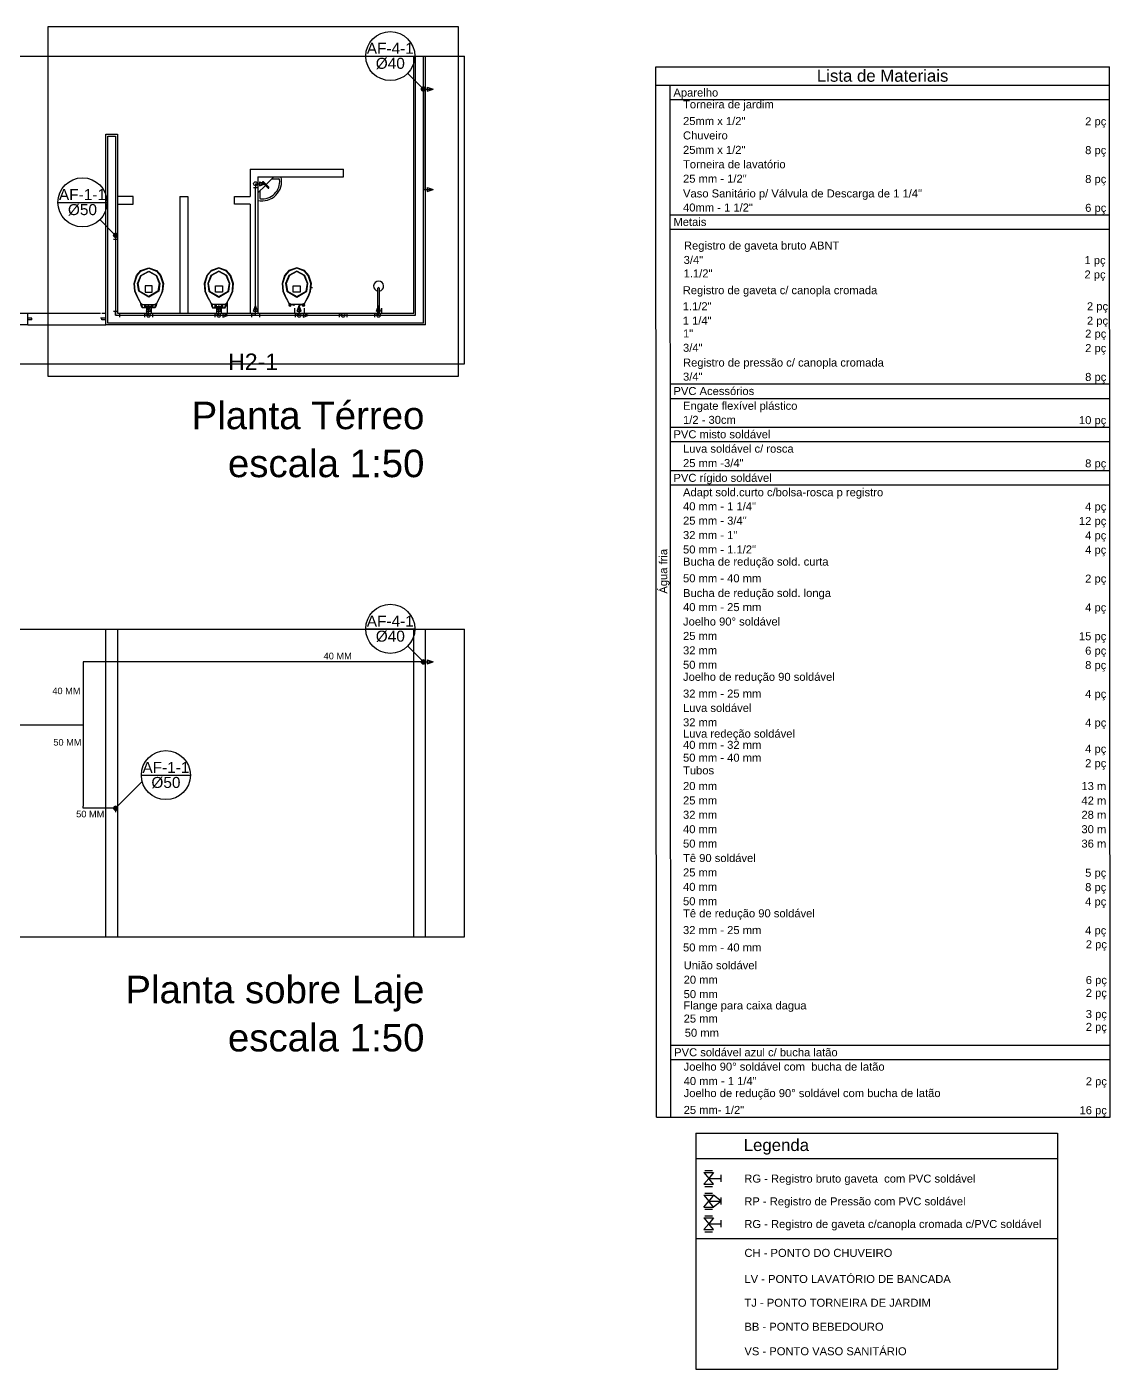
# Model space of a CAD drawing. Header units: inches. Extents: x 14.7 to 44.3, y -33.2 to 26.
# Drawn here: x 30.39 to 44.29, y -17.75 to -0.52 of the extents above; entities that cross this region are included whole.
import ezdxf

# ---------------------------------------------------------------- set-up
doc = ezdxf.new("R2010")
doc.units = ezdxf.units.IN
doc.header["$MEASUREMENT"] = 0
for name, color, linetype in [('AF-Colunas', 3, 'Continuous'), ('AF-Conexões_detalhe', 9, 'Continuous'), ('AF-Indicação_coluna', 3, 'Continuous'), ('AF-Textos_coluna', 1, 'Continuous'), ('AF-Tubos_detalhe', 2, 'Continuous'), ('AP-SAN', 3, 'Continuous'), ('Arquitetura', 252, 'Continuous'), ('DI-Detalhes', 1, 'Continuous'), ('DI-Textos', 1, 'Continuous'), ('DI-Títulos', 2, 'Continuous'), ('Simbolos', 3, 'Continuous'), ('Simbolos_int', 174, 'Continuous')]:
    doc.layers.add(name, color=color, linetype=linetype)
doc.styles.add('Arial', font='arial.ttf')

# ---------------------------------------------------------------- blocks, each defined once
blk = doc.blocks.new('Chuveiro')
for p, q in [((-0.393, 0.01), (0, 0.01)), ((0, -0.01), (-0.393, -0.01))]:
    blk.add_line(p, q)
for centre, radius, start, end in [((-0.426, 0), 0.078, 7.3661, 352.6339), ((-0.393, 0), 0.01, 90, 270)]:
    blk.add_arc(centre, radius, start, end)
at = {"layer": 'AP-SAN'}
blk.add_line((0, 0.01), (0, -0.01), dxfattribs=at)

msp = doc.modelspace()

# ---------------------------------------------------------------- hatches: boundary and pattern name
at = {"layer": 'AF-Colunas', "linetype": 'Continuous'}
for points in [[(35.501, -1.322), (35.5, -1.32), (35.5, -1.318), (35.5, -1.315), (35.499, -1.313), (35.498, -1.311), (35.497, -1.309), (35.496, -1.308), (35.495, -1.306), (35.493, -1.304), (35.492, -1.303), (35.49, -1.301), (35.488, -1.3), (35.486, -1.299), (35.484, -1.298), (35.482, -1.298), (35.48, -1.297), (35.478, -1.297), (35.475, -1.297), (35.473, -1.297), (35.471, -1.297), (35.469, -1.298), (35.467, -1.298), (35.465, -1.299), (35.463, -1.3), (35.461, -1.301), (35.459, -1.303), (35.458, -1.304), (35.456, -1.306), (35.455, -1.308), (35.454, -1.309), (35.453, -1.311), (35.452, -1.313), (35.451, -1.315), (35.451, -1.318), (35.451, -1.32), (35.45, -1.322), (35.475, -1.322)], [(35.45, -1.322), (35.451, -1.324), (35.451, -1.326), (35.451, -1.328), (35.452, -1.33), (35.453, -1.332), (35.454, -1.334), (35.455, -1.336), (35.456, -1.338), (35.458, -1.34), (35.459, -1.341), (35.461, -1.342), (35.463, -1.344), (35.465, -1.345), (35.467, -1.345), (35.469, -1.346), (35.471, -1.347), (35.473, -1.347), (35.475, -1.347), (35.478, -1.347), (35.48, -1.347), (35.482, -1.346), (35.484, -1.345), (35.486, -1.345), (35.488, -1.344), (35.49, -1.342), (35.492, -1.341), (35.493, -1.34), (35.495, -1.338), (35.496, -1.336), (35.497, -1.334), (35.498, -1.332), (35.499, -1.33), (35.5, -1.328), (35.5, -1.326), (35.5, -1.324), (35.501, -1.322), (35.475, -1.322)], [(31.55, -3.2), (31.55, -3.198), (31.55, -3.196), (31.55, -3.194), (31.549, -3.191), (31.548, -3.189), (31.547, -3.187), (31.546, -3.186), (31.545, -3.184), (31.543, -3.182), (31.542, -3.181), (31.54, -3.18), (31.538, -3.178), (31.536, -3.177), (31.534, -3.177), (31.532, -3.176), (31.53, -3.175), (31.528, -3.175), (31.526, -3.175), (31.523, -3.175), (31.521, -3.175), (31.519, -3.176), (31.517, -3.177), (31.515, -3.177), (31.513, -3.178), (31.511, -3.18), (31.509, -3.181), (31.508, -3.182), (31.506, -3.184), (31.505, -3.186), (31.504, -3.187), (31.503, -3.189), (31.502, -3.191), (31.501, -3.194), (31.501, -3.196), (31.501, -3.198), (31.5, -3.2), (31.526, -3.2)], [(31.5, -3.2), (31.501, -3.202), (31.501, -3.204), (31.501, -3.206), (31.502, -3.209), (31.503, -3.211), (31.504, -3.213), (31.505, -3.214), (31.506, -3.216), (31.508, -3.218), (31.509, -3.219), (31.511, -3.22), (31.513, -3.222), (31.515, -3.223), (31.517, -3.223), (31.519, -3.224), (31.521, -3.225), (31.523, -3.225), (31.526, -3.225), (31.528, -3.225), (31.53, -3.225), (31.532, -3.224), (31.534, -3.223), (31.536, -3.223), (31.538, -3.222), (31.54, -3.22), (31.542, -3.219), (31.543, -3.218), (31.545, -3.216), (31.546, -3.214), (31.547, -3.213), (31.548, -3.211), (31.549, -3.209), (31.55, -3.206), (31.55, -3.204), (31.55, -3.202), (31.55, -3.2), (31.526, -3.2)], [(35.501, -8.676), (35.5, -8.673), (35.5, -8.671), (35.5, -8.669), (35.499, -8.667), (35.498, -8.665), (35.497, -8.663), (35.496, -8.661), (35.495, -8.659), (35.493, -8.658), (35.492, -8.656), (35.49, -8.655), (35.488, -8.654), (35.486, -8.653), (35.484, -8.652), (35.482, -8.651), (35.48, -8.651), (35.478, -8.651), (35.475, -8.651), (35.473, -8.651), (35.471, -8.651), (35.469, -8.651), (35.467, -8.652), (35.465, -8.653), (35.463, -8.654), (35.461, -8.655), (35.459, -8.656), (35.458, -8.658), (35.456, -8.659), (35.455, -8.661), (35.454, -8.663), (35.453, -8.665), (35.452, -8.667), (35.451, -8.669), (35.451, -8.671), (35.451, -8.673), (35.45, -8.676), (35.475, -8.676)], [(35.45, -8.676), (35.451, -8.678), (35.451, -8.68), (35.451, -8.682), (35.452, -8.684), (35.453, -8.686), (35.454, -8.688), (35.455, -8.69), (35.456, -8.692), (35.458, -8.693), (35.459, -8.695), (35.461, -8.696), (35.463, -8.697), (35.465, -8.698), (35.467, -8.699), (35.469, -8.7), (35.471, -8.7), (35.473, -8.7), (35.475, -8.701), (35.478, -8.7), (35.48, -8.7), (35.482, -8.7), (35.484, -8.699), (35.486, -8.698), (35.488, -8.697), (35.49, -8.696), (35.492, -8.695), (35.493, -8.693), (35.495, -8.692), (35.496, -8.69), (35.497, -8.688), (35.498, -8.686), (35.499, -8.684), (35.5, -8.682), (35.5, -8.68), (35.5, -8.678), (35.501, -8.676), (35.475, -8.676)], [(31.55, -10.554), (31.55, -10.551), (31.55, -10.549), (31.55, -10.547), (31.549, -10.545), (31.548, -10.543), (31.547, -10.541), (31.546, -10.539), (31.545, -10.538), (31.543, -10.536), (31.542, -10.534), (31.54, -10.533), (31.538, -10.532), (31.536, -10.531), (31.534, -10.53), (31.532, -10.529), (31.53, -10.529), (31.528, -10.529), (31.526, -10.529), (31.523, -10.529), (31.521, -10.529), (31.519, -10.529), (31.517, -10.53), (31.515, -10.531), (31.513, -10.532), (31.511, -10.533), (31.509, -10.534), (31.508, -10.536), (31.506, -10.538), (31.505, -10.539), (31.504, -10.541), (31.503, -10.543), (31.502, -10.545), (31.501, -10.547), (31.501, -10.549), (31.501, -10.551), (31.5, -10.554), (31.526, -10.554)], [(31.5, -10.554), (31.501, -10.556), (31.501, -10.558), (31.501, -10.56), (31.502, -10.562), (31.503, -10.564), (31.504, -10.566), (31.505, -10.568), (31.506, -10.57), (31.508, -10.571), (31.509, -10.573), (31.511, -10.574), (31.513, -10.575), (31.515, -10.576), (31.517, -10.577), (31.519, -10.578), (31.521, -10.578), (31.523, -10.579), (31.526, -10.579), (31.528, -10.579), (31.53, -10.578), (31.532, -10.578), (31.534, -10.577), (31.536, -10.576), (31.538, -10.575), (31.54, -10.574), (31.542, -10.573), (31.543, -10.571), (31.545, -10.57), (31.546, -10.568), (31.547, -10.566), (31.548, -10.564), (31.549, -10.562), (31.55, -10.56), (31.55, -10.558), (31.55, -10.556), (31.55, -10.554), (31.526, -10.554)]]:
    msp.add_hatch(color=256, dxfattribs=at).paths.add_polyline_path(points)
at = {"layer": 'Arquitetura', "linetype": 'Continuous'}
for points in [[(33.78, -4.093), (33.779, -4.091), (33.779, -4.09), (33.779, -4.088), (33.779, -4.087), (33.778, -4.086), (33.777, -4.085), (33.777, -4.084), (33.776, -4.083), (33.775, -4.082), (33.774, -4.081), (33.773, -4.08), (33.772, -4.079), (33.771, -4.078), (33.769, -4.078), (33.768, -4.077), (33.767, -4.077), (33.765, -4.077), (33.764, -4.077), (33.763, -4.077), (33.761, -4.077), (33.76, -4.077), (33.759, -4.078), (33.757, -4.078), (33.756, -4.079), (33.755, -4.08), (33.754, -4.081), (33.753, -4.082), (33.752, -4.083), (33.751, -4.084), (33.751, -4.085), (33.75, -4.086), (33.749, -4.087), (33.749, -4.088), (33.749, -4.09), (33.749, -4.091), (33.748, -4.093), (33.764, -4.093)], [(33.748, -4.093), (33.749, -4.094), (33.749, -4.095), (33.749, -4.097), (33.749, -4.098), (33.75, -4.099), (33.751, -4.1), (33.751, -4.101), (33.752, -4.102), (33.753, -4.103), (33.754, -4.104), (33.755, -4.105), (33.756, -4.106), (33.757, -4.107), (33.759, -4.107), (33.76, -4.108), (33.761, -4.108), (33.763, -4.108), (33.764, -4.108), (33.765, -4.108), (33.767, -4.108), (33.768, -4.108), (33.769, -4.107), (33.771, -4.107), (33.772, -4.106), (33.773, -4.105), (33.774, -4.104), (33.775, -4.103), (33.776, -4.102), (33.777, -4.101), (33.777, -4.1), (33.778, -4.099), (33.779, -4.098), (33.779, -4.097), (33.779, -4.095), (33.779, -4.094), (33.78, -4.093), (33.764, -4.093)], [(33.953, -4.093), (33.952, -4.091), (33.952, -4.09), (33.952, -4.088), (33.952, -4.087), (33.951, -4.086), (33.95, -4.085), (33.95, -4.084), (33.949, -4.083), (33.948, -4.082), (33.947, -4.081), (33.946, -4.08), (33.945, -4.079), (33.944, -4.078), (33.942, -4.078), (33.941, -4.077), (33.94, -4.077), (33.938, -4.077), (33.937, -4.077), (33.936, -4.077), (33.934, -4.077), (33.933, -4.077), (33.932, -4.078), (33.93, -4.078), (33.929, -4.079), (33.928, -4.08), (33.927, -4.081), (33.926, -4.082), (33.925, -4.083), (33.924, -4.084), (33.924, -4.085), (33.923, -4.086), (33.922, -4.087), (33.922, -4.088), (33.922, -4.09), (33.922, -4.091), (33.921, -4.093), (33.937, -4.093)], [(33.921, -4.093), (33.922, -4.094), (33.922, -4.095), (33.922, -4.097), (33.922, -4.098), (33.923, -4.099), (33.924, -4.1), (33.924, -4.101), (33.925, -4.102), (33.926, -4.103), (33.927, -4.104), (33.928, -4.105), (33.929, -4.106), (33.93, -4.107), (33.932, -4.107), (33.933, -4.108), (33.934, -4.108), (33.936, -4.108), (33.937, -4.108), (33.938, -4.108), (33.94, -4.108), (33.941, -4.108), (33.942, -4.107), (33.944, -4.107), (33.945, -4.106), (33.946, -4.105), (33.947, -4.104), (33.948, -4.103), (33.949, -4.102), (33.95, -4.101), (33.95, -4.1), (33.951, -4.099), (33.952, -4.098), (33.952, -4.097), (33.952, -4.095), (33.952, -4.094), (33.953, -4.093), (33.937, -4.093)]]:
    msp.add_hatch(color=256, dxfattribs=at).paths.add_polyline_path(points)

# ---------------------------------------------------------------- linework, layer by layer
at = {"color": 4}
for p, q in [((35.49, -8.676), (31.109, -8.676)), ((31.109, -8.676), (31.109, -9.484)), ((26.88, -9.484), (31.109, -9.484)), ((31.109, -9.484), (31.109, -10.529)), ((31.54, -10.554), (31.109, -10.554))]:
    msp.add_line(p, q, dxfattribs=at)
msp.add_line((31.109, -10.554), (31.109, -10.529))
at = {"layer": 'AF-Colunas'}
for p, q in [((35.475, -1.322), (35.45, -1.322)), ((35.475, -1.322), (35.45, -1.322)), ((35.475, -1.322), (35.501, -1.322)), ((35.475, -1.322), (35.501, -1.322)), ((31.526, -3.2), (31.5, -3.2)), ((31.526, -3.2), (31.5, -3.2)), ((31.526, -3.2), (31.55, -3.2)), ((31.526, -3.2), (31.55, -3.2)), ((35.475, -8.676), (35.45, -8.676)), ((35.475, -8.676), (35.45, -8.676)), ((35.475, -8.676), (35.501, -8.676)), ((35.475, -8.676), (35.501, -8.676)), ((31.526, -10.554), (31.5, -10.554)), ((31.526, -10.554), (31.5, -10.554)), ((31.526, -10.554), (31.55, -10.554)), ((31.526, -10.554), (31.55, -10.554))]:
    msp.add_line(p, q, dxfattribs=at)
for centre, start, end in [((35.475, -1.322), 0, 180), ((35.475, -1.322), 180, 0), ((31.526, -3.2), 0, 180), ((31.526, -3.2), 180, 0), ((35.475, -8.676), 0, 180), ((35.475, -8.676), 180, 0), ((31.526, -10.554), 0, 180), ((31.526, -10.554), 180, 0)]:
    msp.add_arc(centre, 0.025, start, end, dxfattribs=at)
at = {"layer": 'AF-Conexões_detalhe', "linetype": 'Continuous'}
for p, q in [((35.475, -1.322), (35.601, -1.322)), ((35.526, -1.297), (35.526, -1.347)), ((35.526, -1.297), (35.601, -1.322)), ((35.526, -1.347), (35.601, -1.322)), ((33.321, -2.537), (33.321, -2.587)), ((33.321, -2.537), (33.446, -2.537)), ((33.371, -2.512), (33.371, -2.562)), ((33.371, -2.512), (33.446, -2.537)), ((33.371, -2.562), (33.446, -2.537)), ((33.296, -2.587), (33.346, -2.587)), ((35.475, -2.612), (35.6, -2.612)), ((35.525, -2.587), (35.525, -2.637)), ((35.525, -2.587), (35.6, -2.612)), ((35.525, -2.637), (35.6, -2.612)), ((31.5, -3.25), (31.55, -3.25)), ((31.526, -3.2), (31.526, -3.25)), ((31.923, -4.175), (31.948, -4.1)), ((31.948, -4.225), (31.948, -4.1)), ((31.973, -4.175), (31.948, -4.1)), ((32.826, -4.175), (32.851, -4.1)), ((32.851, -4.225), (32.851, -4.1)), ((32.876, -4.175), (32.851, -4.1)), ((33.296, -4.175), (33.321, -4.1)), ((33.346, -4.175), (33.321, -4.1)), ((33.856, -4.175), (33.881, -4.1)), ((33.881, -4.225), (33.881, -4.1)), ((33.906, -4.175), (33.881, -4.1)), ((34.875, -4.175), (34.9, -4.1)), ((34.9, -4.225), (34.9, -4.1)), ((34.925, -4.175), (34.9, -4.1)), ((31.5, -4.175), (31.55, -4.175)), ((31.526, -4.225), (31.526, -4.175)), ((31.526, -4.225), (31.575, -4.225)), ((31.575, -4.2), (31.575, -4.25)), ((31.898, -4.2), (31.898, -4.25)), ((31.948, -4.225), (31.898, -4.225)), ((31.923, -4.175), (31.973, -4.175)), ((31.948, -4.225), (31.998, -4.225)), ((31.998, -4.2), (31.998, -4.25)), ((32.801, -4.2), (32.801, -4.25)), ((32.851, -4.225), (32.801, -4.225)), ((32.826, -4.175), (32.876, -4.175)), ((32.851, -4.225), (32.901, -4.225)), ((32.901, -4.2), (32.901, -4.25)), ((32.901, -4.2), (32.976, -4.225)), ((32.901, -4.25), (32.976, -4.225)), ((33.271, -4.2), (33.271, -4.25)), ((33.321, -4.225), (33.271, -4.225)), ((33.296, -4.175), (33.346, -4.175)), ((33.321, -4.225), (33.321, -4.175)), ((33.321, -4.225), (33.371, -4.225)), ((33.371, -4.2), (33.371, -4.25)), ((33.831, -4.2), (33.831, -4.25)), ((33.881, -4.225), (33.831, -4.225)), ((33.856, -4.175), (33.906, -4.175)), ((33.881, -4.225), (33.931, -4.225)), ((33.931, -4.2), (33.931, -4.25)), ((33.931, -4.2), (34.006, -4.225)), ((33.931, -4.25), (34.006, -4.225)), ((34.395, -4.2), (34.395, -4.25)), ((34.445, -4.225), (34.395, -4.225)), ((34.445, -4.225), (34.495, -4.225)), ((34.495, -4.2), (34.495, -4.25)), ((34.85, -4.2), (34.85, -4.25)), ((34.9, -4.225), (34.85, -4.225)), ((34.875, -4.175), (34.925, -4.175)), ((35.475, -8.676), (35.601, -8.676)), ((35.526, -8.651), (35.526, -8.701)), ((35.526, -8.651), (35.601, -8.676)), ((35.526, -8.701), (35.601, -8.676)), ((31.526, -10.554), (31.526, -10.604))]:
    msp.add_line(p, q, dxfattribs=at)
for centre in [(35.475, -1.322), (35.475, -1.322), (33.321, -2.537), (33.321, -2.537), (31.526, -3.2), (31.526, -3.2), (31.948, -4.225), (31.948, -4.225), (32.851, -4.225), (32.851, -4.225), (33.881, -4.225), (33.881, -4.225), (34.445, -4.225), (34.445, -4.225), (34.9, -4.225), (34.9, -4.225), (34.9, -4.225), (35.475, -8.676), (35.475, -8.676), (31.526, -10.554), (31.526, -10.554)]:
    msp.add_circle(centre, 0.025, dxfattribs=at)
at = {"layer": 'AF-Indicação_coluna'}
for p, q in [((34.736, -0.898), (35.366, -0.898)), ((35.475, -1.322), (35.274, -1.12)), ((30.786, -2.776), (31.416, -2.776)), ((31.525, -3.2), (31.324, -2.998)), ((34.736, -8.251), (35.366, -8.251)), ((35.475, -8.676), (35.274, -8.474)), ((31.857, -10.129), (32.487, -10.129)), ((31.525, -10.554), (31.867, -10.209))]:
    msp.add_line(p, q, dxfattribs=at)
for centre in [(35.051, -0.898), (31.101, -2.776), (35.051, -8.251), (32.172, -10.129)]:
    msp.add_circle(centre, 0.315, dxfattribs=at)
at = {"layer": 'AF-Tubos_detalhe'}
for p, q in [((38.457, -1.035), (44.278, -1.035)), ((38.466, -14.52), (38.457, -1.035)), ((44.287, -14.52), (44.278, -1.035)), ((35.475, -1.322), (35.475, -2.612)), ((38.457, -1.272), (44.278, -1.272)), ((38.651, -14.52), (38.642, -1.272)), ((38.642, -1.456), (44.278, -1.456)), ((33.321, -4.175), (33.321, -2.587)), ((38.642, -2.936), (44.278, -2.936)), ((31.526, -3.25), (31.526, -4.175)), ((38.642, -3.121), (44.278, -3.121)), ((31.575, -4.225), (31.898, -4.225)), ((31.998, -4.225), (32.801, -4.225)), ((32.901, -4.225), (33.271, -4.225)), ((33.371, -4.225), (33.831, -4.225)), ((33.931, -4.225), (34.395, -4.225)), ((34.495, -4.225), (34.85, -4.225)), ((38.642, -5.107), (44.278, -5.107)), ((38.642, -5.292), (44.278, -5.292)), ((38.642, -5.662), (44.278, -5.662)), ((38.642, -5.847), (44.278, -5.847)), ((38.642, -6.217), (44.278, -6.217)), ((38.642, -6.402), (44.278, -6.402)), ((38.651, -13.596), (44.287, -13.596)), ((38.651, -13.781), (44.287, -13.781)), ((38.466, -14.52), (44.287, -14.52))]:
    msp.add_line(p, q, dxfattribs=at)
at = {"layer": 'Arquitetura'}
for p, q in [((14.65, -0.9), (36.001, -0.9)), ((35.351, -4.2), (35.351, -0.9)), ((35.376, -4.225), (35.376, -0.9)), ((35.475, -4.325), (35.475, -0.9)), ((35.501, -4.35), (35.501, -0.9)), ((36.001, -4.85), (36.001, -0.9)), ((31.401, -4.35), (31.401, -1.9)), ((31.401, -1.9), (31.55, -1.9)), ((31.426, -4.325), (31.426, -1.925)), ((31.426, -1.925), (31.526, -1.925)), ((31.526, -1.925), (31.526, -4.225)), ((31.55, -1.9), (31.55, -4.2)), ((33.251, -2.35), (33.251, -2.7)), ((33.251, -2.35), (34.451, -2.35)), ((34.451, -2.45), (34.451, -2.35)), ((33.351, -2.45), (34.451, -2.45)), ((33.351, -2.45), (33.351, -4.2)), ((33.351, -2.655), (33.448, -2.558)), ((33.412, -2.522), (33.482, -2.592)), ((33.423, -2.512), (33.493, -2.582)), ((33.458, -2.547), (33.556, -2.45)), ((33.535, -2.475), (33.621, -2.475)), ((32.351, -2.7), (32.351, -4.2)), ((32.351, -2.7), (32.451, -2.7)), ((32.451, -2.7), (32.451, -4.2)), ((33.376, -2.635), (33.376, -2.72)), ((33.251, -2.8), (33.251, -4.2)), ((32.033, -4.13), (31.868, -4.13)), ((31.986, -4.112), (31.915, -4.112)), ((31.921, -4.13), (31.921, -4.2)), ((31.981, -4.13), (31.981, -4.2)), ((32.768, -4.13), (32.933, -4.13)), ((32.815, -4.112), (32.886, -4.112)), ((32.821, -4.13), (32.821, -4.2)), ((32.881, -4.13), (32.881, -4.2)), ((33.764, -4.093), (33.748, -4.093)), ((33.764, -4.093), (33.748, -4.093)), ((33.764, -4.093), (33.78, -4.093)), ((33.764, -4.093), (33.78, -4.093)), ((33.821, -4.133), (33.821, -4.2)), ((33.881, -4.133), (33.881, -4.2)), ((33.937, -4.093), (33.921, -4.093)), ((33.937, -4.093), (33.921, -4.093)), ((33.937, -4.093), (33.953, -4.093)), ((33.937, -4.093), (33.953, -4.093)), ((29.3, -4.2), (30.4, -4.2)), ((30.4, -4.35), (30.4, -4.2)), ((30.4, -4.2), (31.331, -4.2)), ((30.45, -4.264), (30.4, -4.264)), ((30.45, -4.285), (30.4, -4.285)), ((30.45, -4.285), (30.45, -4.264)), ((31.401, -4.264), (31.331, -4.264)), ((31.351, -4.2), (31.401, -4.2)), ((31.351, -4.285), (31.351, -4.264)), ((31.401, -4.285), (31.351, -4.285)), ((31.526, -4.225), (35.376, -4.225)), ((31.55, -4.2), (35.351, -4.2)), ((30.4, -4.35), (26.1, -4.35)), ((30.4, -4.35), (31.401, -4.35)), ((35.501, -4.35), (31.401, -4.35)), ((35.475, -4.325), (31.426, -4.325)), ((14.65, -4.85), (36.001, -4.85)), ((14.65, -8.254), (36.001, -8.254)), ((31.401, -12.204), (31.401, -8.254)), ((31.55, -8.254), (31.55, -12.204)), ((35.351, -12.204), (35.351, -8.254)), ((35.501, -12.204), (35.501, -8.254)), ((36.001, -12.204), (36.001, -8.254)), ((14.65, -12.204), (36.001, -12.204))]:
    msp.add_line(p, q, dxfattribs=at)
at = {"layer": 'Arquitetura', "color": 8}
for p, q in [((34.038, -3.87), (34.051, -3.87)), ((32.961, -4.2), (32.961, -4.054)), ((33.951, -4.1), (33.951, -4.072)), ((33.951, -4.2), (33.951, -4.133)), ((34.941, -4.2), (34.941, -4.133))]:
    msp.add_line(p, q, dxfattribs=at)
at = {"layer": 'Arquitetura'}
for points in [[(31.751, -2.7), (31.55, -2.7), (31.55, -2.8), (31.751, -2.8), (31.751, -2.7)], [(33.251, -2.8), (33.051, -2.8), (33.051, -2.7), (33.251, -2.7)], [(31.868, -4.13), (31.856, -4.103), (31.851, -4.074), (31.851, -4.074), (31.851, -4.073), (31.831, -4.036), (31.819, -4.016), (31.798, -3.976), (31.773, -3.916), (31.763, -3.816), (31.795, -3.716), (31.851, -3.651), (31.951, -3.616), (32.051, -3.651), (32.106, -3.716), (32.139, -3.816), (32.129, -3.916), (32.104, -3.976), (32.083, -4.016), (32.071, -4.036), (32.05, -4.073), (32.05, -4.074), (32.05, -4.074), (32.045, -4.103), (32.033, -4.13)], [(32.933, -4.13), (32.945, -4.103), (32.95, -4.074), (32.95, -4.074), (32.95, -4.073), (32.971, -4.036), (32.983, -4.016), (33.004, -3.976), (33.029, -3.916), (33.039, -3.816), (33.006, -3.716), (32.951, -3.651), (32.851, -3.616), (32.751, -3.651), (32.695, -3.716), (32.663, -3.816), (32.673, -3.916), (32.698, -3.976), (32.719, -4.016), (32.731, -4.036), (32.751, -4.073), (32.751, -4.074), (32.751, -4.074), (32.756, -4.103), (32.768, -4.13)], [(33.946, -4.1), (33.95, -4.074), (33.95, -4.074), (33.95, -4.073), (33.971, -4.036), (33.983, -4.016), (34.004, -3.976), (34.029, -3.916), (34.039, -3.816), (34.006, -3.716), (33.951, -3.651), (33.851, -3.616), (33.751, -3.651), (33.695, -3.716), (33.663, -3.816), (33.673, -3.916), (33.698, -3.976), (33.719, -4.016), (33.731, -4.036), (33.751, -4.073), (33.751, -4.074), (33.751, -4.074), (33.755, -4.1)], [(31.831, -4.036), (31.82, -4.016), (31.801, -3.976), (31.777, -3.916), (31.769, -3.816), (31.803, -3.716), (31.851, -3.659), (31.951, -3.623), (32.051, -3.659), (32.098, -3.716), (32.132, -3.816), (32.124, -3.916), (32.101, -3.976), (32.082, -4.016), (32.071, -4.036)], [(31.951, -3.659), (32.053, -3.716), (32.093, -3.816), (32.079, -3.916), (31.951, -3.994), (31.823, -3.916), (31.808, -3.816), (31.849, -3.716), (31.951, -3.659)], [(31.832, -3.916), (31.814, -3.816), (31.856, -3.716), (31.951, -3.664), (32.046, -3.716), (32.087, -3.816), (32.07, -3.916), (31.951, -3.986), (31.832, -3.916)], [(32.971, -4.036), (32.982, -4.016), (33.001, -3.976), (33.024, -3.916), (33.032, -3.816), (32.998, -3.716), (32.951, -3.659), (32.851, -3.623), (32.751, -3.659), (32.703, -3.716), (32.669, -3.816), (32.677, -3.916), (32.701, -3.976), (32.72, -4.016), (32.731, -4.036)], [(32.851, -3.659), (32.749, -3.716), (32.708, -3.816), (32.723, -3.916), (32.851, -3.994), (32.979, -3.916), (32.993, -3.816), (32.953, -3.716), (32.851, -3.659)], [(32.97, -3.916), (32.987, -3.816), (32.946, -3.716), (32.851, -3.664), (32.756, -3.716), (32.714, -3.816), (32.732, -3.916), (32.851, -3.986), (32.97, -3.916)], [(33.971, -4.036), (33.982, -4.016), (34.001, -3.976), (34.024, -3.916), (34.032, -3.816), (33.998, -3.716), (33.951, -3.659), (33.851, -3.623), (33.751, -3.659), (33.703, -3.716), (33.669, -3.816), (33.677, -3.916), (33.701, -3.976), (33.72, -4.016), (33.731, -4.036)], [(33.851, -3.659), (33.749, -3.716), (33.708, -3.816), (33.723, -3.916), (33.851, -3.994), (33.979, -3.916), (33.993, -3.816), (33.953, -3.716), (33.851, -3.659)], [(33.97, -3.916), (33.987, -3.816), (33.946, -3.716), (33.851, -3.664), (33.756, -3.716), (33.714, -3.816), (33.732, -3.916), (33.851, -3.986), (33.97, -3.916)], [(31.906, -3.848), (31.906, -3.928), (31.996, -3.928), (31.996, -3.848), (31.906, -3.848)], [(32.896, -3.848), (32.896, -3.928), (32.806, -3.928), (32.806, -3.848), (32.896, -3.848)], [(33.896, -3.848), (33.896, -3.928), (33.806, -3.928), (33.806, -3.848), (33.896, -3.848)], [(31.851, -4.074), (31.853, -4.076), (31.87, -4.086), (32.031, -4.086), (32.048, -4.076), (32.05, -4.074)], [(31.881, -4.13), (31.871, -4.116), (31.863, -4.085)], [(31.903, -4.13), (31.9, -4.119), (31.9, -4.086)], [(31.9, -4.119), (31.9, -4.13)], [(31.996, -4.086), (31.986, -4.096), (31.986, -4.109), (31.988, -4.114), (31.986, -4.121), (31.916, -4.121), (31.913, -4.114), (31.916, -4.109), (31.916, -4.096), (31.906, -4.086)], [(32.002, -4.086), (32.002, -4.119), (31.998, -4.13)], [(32.002, -4.13), (32.002, -4.119)], [(32.038, -4.085), (32.031, -4.116), (32.02, -4.13)], [(32.95, -4.074), (32.948, -4.076), (32.931, -4.086), (32.77, -4.086), (32.753, -4.076), (32.751, -4.074)], [(32.763, -4.085), (32.771, -4.116), (32.781, -4.13)], [(32.8, -4.086), (32.8, -4.119), (32.803, -4.13)], [(32.8, -4.13), (32.8, -4.119)], [(32.806, -4.086), (32.816, -4.096), (32.816, -4.109), (32.813, -4.114), (32.816, -4.121), (32.886, -4.121), (32.888, -4.114), (32.886, -4.109), (32.886, -4.096), (32.896, -4.086)], [(32.898, -4.13), (32.902, -4.119), (32.902, -4.086)], [(32.902, -4.119), (32.902, -4.13)], [(32.92, -4.13), (32.931, -4.116), (32.938, -4.085)], [(33.95, -4.074), (33.948, -4.076), (33.931, -4.086), (33.77, -4.086), (33.753, -4.076), (33.751, -4.074)], [(33.8, -4.086), (33.8, -4.1)], [(33.806, -4.086), (33.816, -4.096), (33.816, -4.1)], [(33.886, -4.1), (33.886, -4.096), (33.896, -4.086)], [(33.902, -4.1), (33.902, -4.086)]]:
    msp.add_lwpolyline(points, dxfattribs=at)
for centre, radius, start, end in [((33.407, -2.507), 0.25, 256.8839, 13.1162), ((33.407, -2.507), 0.225, 264.2047, 5.7953), ((33.418, -2.518), 0.00737, 45, 225), ((33.487, -2.587), 0.00737, 225, 45), ((33.535, -2.485), 0.01, 90, 135), ((33.621, -2.485), 0.01, 5.7953, 90), ((33.386, -2.635), 0.01, 135, 180), ((33.386, -2.72), 0.01, 180, 264.2047), ((33.764, -4.093), 0.0155, 0, 180), ((33.764, -4.093), 0.0155, 180, 0), ((33.937, -4.093), 0.0155, 0, 180), ((33.937, -4.093), 0.0155, 180, 0)]:
    msp.add_arc(centre, radius, start, end, dxfattribs=at)
at = {"layer": 'DI-Detalhes'}
msp.add_lwpolyline([(30.655, -5.009), (35.927, -5.009), (35.927, -0.523), (30.655, -0.523), (30.655, -5.009)], dxfattribs=at)
at = {"layer": 'DI-Textos'}
for p, q in [((38.973, -14.725), (43.61, -14.725)), ((38.973, -14.725), (38.973, -17.755)), ((43.61, -14.725), (43.61, -17.755)), ((38.973, -15.05), (43.61, -15.05)), ((38.973, -16.076), (43.61, -16.076)), ((38.973, -17.755), (43.61, -17.755))]:
    msp.add_line(p, q, dxfattribs=at)
at = {"layer": 'Simbolos'}
for p, q in [((39.076, -15.229), (39.137, -15.306)), ((39.076, -15.229), (39.198, -15.229)), ((39.076, -15.382), (39.137, -15.306)), ((39.088, -15.203), (39.186, -15.203)), ((39.198, -15.229), (39.137, -15.306)), ((39.198, -15.382), (39.137, -15.306)), ((39.137, -15.306), (39.297, -15.306)), ((39.297, -15.352), (39.297, -15.26)), ((39.076, -15.382), (39.198, -15.382)), ((39.088, -15.409), (39.186, -15.409)), ((39.076, -15.521), (39.137, -15.597)), ((39.076, -15.521), (39.198, -15.521)), ((39.076, -15.674), (39.137, -15.597)), ((39.076, -15.674), (39.198, -15.674)), ((39.198, -15.521), (39.137, -15.597)), ((39.137, -15.597), (39.297, -15.597)), ((39.198, -15.674), (39.137, -15.597)), ((39.297, -15.597), (39.198, -15.521)), ((39.297, -15.597), (39.198, -15.674)), ((39.297, -15.643), (39.297, -15.551)), ((39.076, -15.812), (39.198, -15.812)), ((39.076, -15.812), (39.137, -15.888)), ((39.088, -15.785), (39.186, -15.785)), ((39.198, -15.812), (39.137, -15.888)), ((39.297, -15.934), (39.297, -15.842)), ((39.076, -15.964), (39.137, -15.888)), ((39.076, -15.964), (39.198, -15.964)), ((39.088, -15.991), (39.186, -15.991)), ((39.137, -15.888), (39.297, -15.888)), ((39.198, -15.964), (39.137, -15.888))]:
    msp.add_line(p, q, dxfattribs=at)
at = {"layer": 'Simbolos_int'}
for p, q in [((39.088, -15.495), (39.186, -15.495)), ((39.088, -15.7), (39.186, -15.7))]:
    msp.add_line(p, q, dxfattribs=at)

# ---------------------------------------------------------------- block references
at = {"layer": 'Arquitetura', "xscale": 0.8176870748751099, "yscale": 0.8176870748751099, "zscale": 0.8176870748751099, "rotation": 270.0000000000008}
msp.add_blockref('Chuveiro', (34.901, -4.2), dxfattribs=at)

# ---------------------------------------------------------------- texts
at = {"layer": 'AF-Textos_coluna', "attachment_point": 8, "line_spacing_factor": 0.9, "style": 'Arial'}
for s, insert, char_height, width in [('AF-4-1', (35.051, -0.869), 0.1412, 1.2155), ('%%C40', (35.051, -1.067), 0.1412, 0.75144), ('AF-1-1', (31.101, -2.747), 0.1412, 1.2155), ('%%c50', (31.101, -2.945), 0.1412, 0.75144), ('AF-4-1', (35.051, -8.223), 0.1412, 1.2155), ('%%C40', (35.051, -8.421), 0.1412, 0.75144), ('40 MM', (34.376, -8.643), 0.0847, 0.51727), ('40 MM', (30.895, -9.091), 0.0847, 0.51727), ('50 MM', (30.908, -9.751), 0.0847, 0.51727), ('AF-1-1', (32.172, -10.101), 0.1412, 1.2155), ('%%c50', (32.172, -10.299), 0.1412, 0.75144), ('50 MM', (31.201, -10.672), 0.0847, 0.51727)]:
    msp.add_mtext(s, dxfattribs=dict(at, insert=insert, char_height=char_height, width=width))
at = {"layer": 'AF-Tubos_detalhe', "line_spacing_factor": 0.9, "style": 'Arial'}
for s, insert, char_height, width, attachment_point in [('Lista de Materiais', (41.368, -1.23), 0.15411, 3.38215, 8), ('Aparelho', (38.684, -1.449), 0.1027, 1.13164, 7), ('Torneira de jardim', (38.807, -1.6), 0.10274, 1.38251, 7), ('25mm x 1/2"', (38.807, -1.785), 0.10274, 1.57548, 7), ('2 pç', (44.238, -1.819), 0.1027, 0.53481, 9), ('Chuveiro', (38.807, -1.97), 0.1027, 1.13164, 7), ('25mm x 1/2"', (38.807, -2.155), 0.10274, 1.57548, 7), ('8 pç', (44.238, -2.189), 0.1027, 0.53481, 9), ('Torneira de lavatório', (38.807, -2.34), 0.10274, 2.59272, 7), ('25 mm - 1/2"', (38.807, -2.525), 0.10274, 1.60856, 7), ('8 pç', (44.238, -2.559), 0.1027, 0.53481, 9), ('Vaso Sanitário p/ Válvula de Descarga de 1 1/4"', (38.807, -2.744), 0.10274, 6.04416, 7), ('40mm - 1 1/2"', (38.807, -2.895), 0.10274, 1.76569, 7), ('6 pç', (44.238, -2.929), 0.1027, 0.53481, 9), ('Metais', (38.684, -3.08), 0.1027, 0.83391, 7), ('Registro de gaveta bruto ABNT', (38.819, -3.413), 0.10274, 3.92836, 7), ('3/4"', (38.815, -3.568), 0.1027, 0.25776, 7), ('1 pç', (44.229, -3.601), 0.1027, 0.53481, 9), ('1.1/2"', (38.815, -3.741), 0.1027, 0.72916, 7), ('2 pç', (44.229, -3.785), 0.1027, 0.53481, 9), ('Registro de gaveta c/ canopla cromada', (38.803, -3.986), 0.10274, 4.92079, 7), ('1.1/2"', (38.803, -4.163), 0.1027, 0.72916, 7), ('2 pç', (44.261, -4.193), 0.1027, 0.53481, 9), ('1 1/4"', (38.803, -4.348), 0.1027, 0.49346, 7), ('2 pç', (44.261, -4.378), 0.1027, 0.53481, 9), ('1"', (38.807, -4.511), 0.1027, 0.25776, 7), ('2 pç', (44.238, -4.545), 0.1027, 0.53481, 9), ('3/4"', (38.807, -4.696), 0.1027, 0.49346, 7), ('2 pç', (44.238, -4.73), 0.1027, 0.53481, 9), ('Registro de pressão c/ canopla cromada', (38.807, -4.915), 0.10274, 5.07792, 7), ('3/4"', (38.807, -5.066), 0.1027, 0.49346, 7), ('8 pç', (44.238, -5.1), 0.1027, 0.53481, 9), ('PVC Acessórios', (38.684, -5.251), 0.10274, 2.0455, 7), ('Engate flexível plástico', (38.807, -5.47), 0.10274, 2.8932, 7), ('1/2 - 30cm', (38.807, -5.621), 0.1027, 1.33564, 7), ('10 pç', (44.238, -5.655), 0.1027, 0.69194, 9), ('PVC misto soldável', (38.684, -5.806), 0.10274, 2.45488, 7), ('Luva soldável c/ rosca', (38.807, -5.991), 0.10274, 2.80085, 7), ('25 mm -3/4"', (38.807, -6.176), 0.10274, 1.52999, 7), ('8 pç', (44.238, -6.21), 0.1027, 0.53481, 9), ('PVC rígido soldável', (38.684, -6.395), 0.10274, 2.4852, 7), ('Adapt sold.curto c/bolsa-rosca p registro', (38.807, -6.58), 0.10274, 5.06276, 7), ('40 mm - 1 1/4"', (38.807, -6.731), 0.10274, 1.60856, 7), ('4 pç', (44.238, -6.764), 0.1027, 0.53481, 9), ('25 mm - 3/4"', (38.807, -6.915), 0.10274, 1.60856, 7), ('12 pç', (44.238, -6.949), 0.1027, 0.69194, 9), ('32 mm - 1"', (38.807, -7.1), 0.1027, 1.37286, 7), ('4 pç', (44.238, -7.134), 0.1027, 0.53481, 9), ('50 mm - 1.1/2"', (38.807, -7.285), 0.10274, 1.84426, 7), ('4 pç', (44.238, -7.319), 0.1027, 0.53481, 9), ('Bucha de redução sold. curta', (38.807, -7.471), 0.10274, 3.67887, 7), ('50 mm - 40 mm', (38.807, -7.655), 0.10274, 1.97934, 7), ('2 pç', (44.238, -7.689), 0.1027, 0.53481, 9), ('Bucha de redução sold. longa', (38.807, -7.874), 0.10274, 3.74228, 7), ('40 mm - 25 mm', (38.807, -8.025), 0.10274, 1.97934, 7), ('4 pç', (44.238, -8.059), 0.1027, 0.53481, 9), ('Joelho 90%%d soldável', (38.807, -8.21), 0.10274, 2.44799, 7), ('25 mm', (38.807, -8.395), 0.1027, 0.86424, 7), ('15 pç', (44.238, -8.429), 0.1027, 0.69194, 9), ('32 mm', (38.807, -8.58), 0.1027, 0.86424, 7), ('6 pç', (44.238, -8.614), 0.1027, 0.53481, 9), ('50 mm', (38.807, -8.765), 0.1027, 0.86424, 7), ('8 pç', (44.238, -8.799), 0.1027, 0.53481, 9), ('Joelho de redução 90 soldável', (38.807, -8.95), 0.10274, 3.83739, 7), ('32 mm - 25 mm', (38.807, -9.135), 0.10274, 1.97934, 7), ('4 pç', (44.238, -9.169), 0.1027, 0.53481, 9), ('Luva soldável', (38.807, -9.319), 0.10274, 1.73123, 7), ('32 mm', (38.807, -9.504), 0.1027, 0.86424, 7), ('4 pç', (44.238, -9.538), 0.1027, 0.53481, 9), ('Luva redeção soldável', (38.807, -9.679), 0.10274, 1.73123, 7), ('40 mm - 32 mm', (38.807, -9.793), 0.10274, 1.97934, 7), ('4 pç', (44.238, -9.874), 0.1027, 0.53481, 9), ('50 mm - 40 mm', (38.807, -9.958), 0.10274, 1.97934, 7), ('2 pç', (44.238, -10.059), 0.1027, 0.53481, 9), ('Tubos', (38.807, -10.121), 0.1027, 0.78567, 7), ('20 mm', (38.807, -10.322), 0.1027, 0.86424, 7), ('13 m', (44.238, -10.322), 0.1027, 0.86424, 9), ('25 mm', (38.807, -10.507), 0.1027, 0.86424, 7), ('42 m', (44.238, -10.507), 0.1027, 1.02137, 9), ('32 mm', (38.807, -10.691), 0.1027, 0.86424, 7), ('28 m', (44.238, -10.691), 0.1027, 1.02137, 9), ('40 mm', (38.807, -10.876), 0.1027, 0.86424, 7), ('30 m', (44.238, -10.876), 0.1027, 0.86424, 9), ('50 mm', (38.807, -11.061), 0.1027, 0.86424, 7), ('36 m', (44.238, -11.061), 0.1027, 0.86424, 9), ('Tê 90 soldável', (38.807, -11.246), 0.10274, 1.84013, 7), ('25 mm', (38.807, -11.431), 0.1027, 0.86424, 7), ('5 pç', (44.238, -11.465), 0.1027, 0.53481, 9), ('40 mm', (38.807, -11.616), 0.1027, 0.86424, 7), ('8 pç', (44.238, -11.65), 0.1027, 0.53481, 9), ('50 mm', (38.807, -11.801), 0.1027, 0.86424, 7), ('4 pç', (44.238, -11.835), 0.1027, 0.53481, 9), ('Tê de redução 90 soldável', (38.807, -11.986), 0.10274, 3.3329, 7), ('32 mm - 25 mm', (38.807, -12.171), 0.10274, 1.97934, 7), ('4 pç', (44.238, -12.205), 0.1027, 0.53481, 9), ('50 mm - 40 mm', (38.807, -12.394), 0.10274, 1.97934, 7), ('2 pç', (44.246, -12.384), 0.1027, 0.53481, 9), ('União soldável', (38.815, -12.623), 0.10274, 1.85667, 7), ('20 mm', (38.815, -12.808), 0.1027, 0.86424, 7), ('6 pç', (44.246, -12.842), 0.1027, 0.53481, 9), ('50 mm', (38.815, -12.993), 0.1027, 0.86424, 7), ('2 pç', (44.246, -13.007), 0.1027, 0.53481, 9), ('Flange para caixa dagua', (38.812, -13.168), 0.10274, 1.85667, 7), ('25 mm', (38.815, -13.307), 0.1027, 0.86424, 7), ('3 pç', (44.246, -13.279), 0.1027, 0.53481, 9), ('50 mm', (38.829, -13.489), 0.1027, 0.86424, 7), ('2 pç', (44.246, -13.444), 0.1027, 0.53481, 9), ('PVC soldável azul c/ bucha latão', (38.693, -13.74), 0.10274, 4.13787, 7), ('Joelho 90%%d soldável com  bucha de latão', (38.815, -13.924), 0.10274, 5.07379, 7), ('40 mm - 1 1/4"', (38.815, -14.109), 0.10274, 1.60856, 7), ('2 pç', (44.246, -14.143), 0.1027, 0.53481, 9), ('Joelho de redução 90%%d soldável com bucha de latão', (38.815, -14.294), 0.10274, 6.488, 7), ('25 mm- 1/2"', (38.815, -14.48), 0.10274, 1.52999, 7), ('16 pç', (44.246, -14.514), 0.1027, 0.69194, 9)]:
    msp.add_mtext(s, dxfattribs=dict(at, insert=insert, char_height=char_height, width=width, attachment_point=attachment_point))
at = {"layer": 'AF-Tubos_detalhe', "insert": (38.635, -7.512), "char_height": 0.1027, "width": 1.13164, "attachment_point": 8, "rotation": 90, "line_spacing_factor": 0.9, "style": 'Arial'}
msp.add_mtext('Água fria', dxfattribs=at)
at = {"layer": 'DI-Detalhes', "insert": (33.291, -4.929), "char_height": 0.2118, "width": 1.29317, "attachment_point": 8, "line_spacing_factor": 0.9, "style": 'Arial'}
msp.add_mtext('H2-1', dxfattribs=at)
at = {"layer": 'DI-Textos', "char_height": 0.10274, "attachment_point": 7, "line_spacing_factor": 0.9, "style": 'Arial'}
for s, insert, width in [('RG - Registro bruto gaveta  com PVC soldável  ', (39.593, -15.391), 6.20819), ('RP - Registro de Pressão com PVC soldável ', (39.593, -15.683), 5.59757), ('RG - Registro de gaveta c/canopla cromada c/PVC soldável ', (39.593, -15.974), 7.51488), ('CH - PONTO DO CHUVEIRO ', (39.595, -16.315), 6.20819), ('LV - PONTO LAVATÓRIO DE BANCADA  ', (39.595, -16.65), 6.20819), ('\\pt1.9521,3.9042;TJ - PONTO TORNEIRA DE JARDIM', (39.595, -16.955), 6.20819), ('BB - PONTO BEBEDOURO', (39.595, -17.263), 6.20819), ('VS - PONTO VASO SANITÁRIO ', (39.595, -17.578), 6.20819)]:
    msp.add_mtext(s, dxfattribs=dict(at, insert=insert, width=width))
at = {"layer": 'DI-Títulos', "line_spacing_factor": 0.9, "style": 'Arial'}
for s, insert, char_height, width, attachment_point in [('Planta Térreo', (35.489, -5.693), 0.353, 4.91816, 9), ('escala 1:50', (35.489, -6.309), 0.353, 5.03321, 9), ('Planta sobre Laje', (35.489, -13.164), 0.353, 4.91816, 9), ('escala 1:50', (35.489, -13.681), 0.353, 5.03321, 9), ('Legenda', (40.005, -15.001), 0.1541, 1.67741, 8)]:
    msp.add_mtext(s, dxfattribs=dict(at, insert=insert, char_height=char_height, width=width, attachment_point=attachment_point))

doc.saveas('drawing.dxf')
